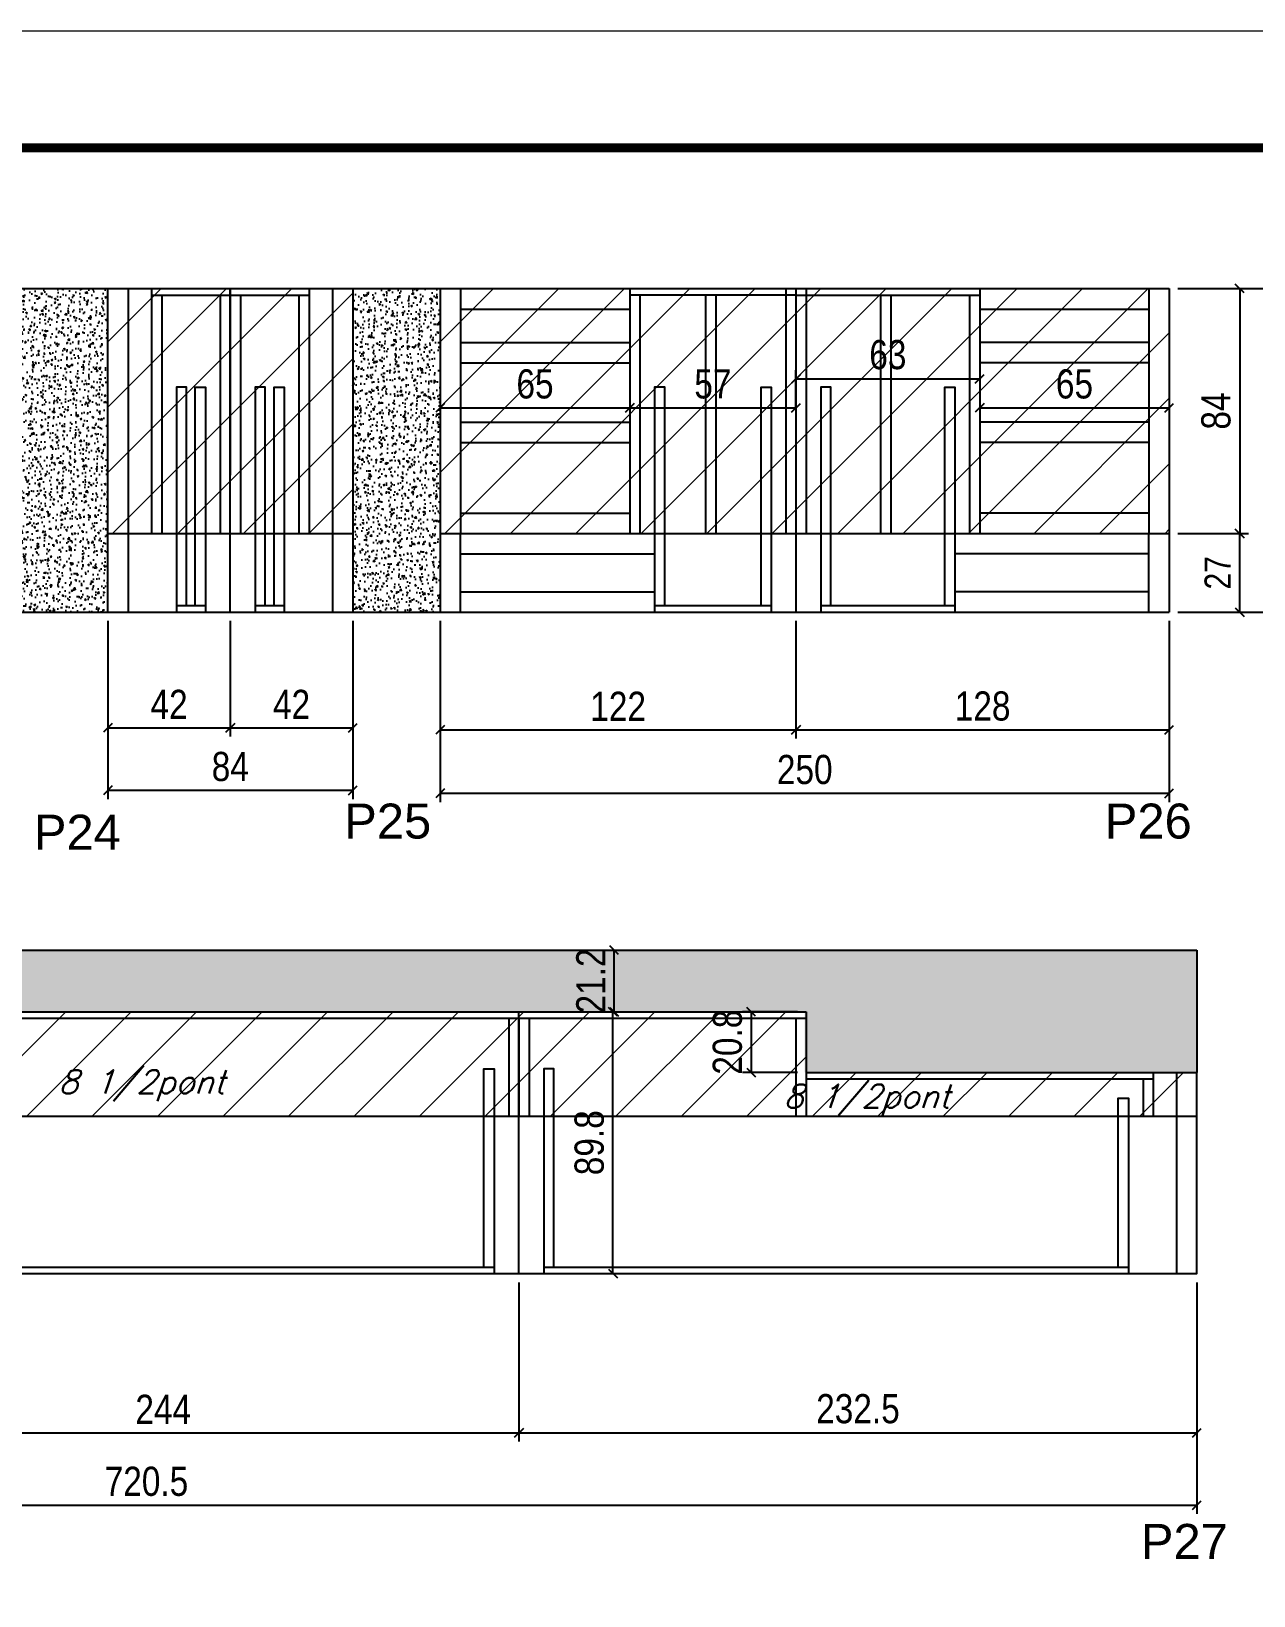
# Model space of a CAD drawing. Extents: x -20960 to -5926, y -2106 to 21915.
# Drawn here: x -8455 to -8035, y 17933 to 18470 of the extents above; entities that cross this region are included whole.
import ezdxf

# ---------------------------------------------------------------- set-up
doc = ezdxf.new("R2010")
doc.units = 0
doc.linetypes.add('DASHED', pattern=[0.75, 0.5, -0.25])
for name, color, linetype in [('5', 5, 'Continuous'), ('COTA', 241, 'Continuous'), ('Painéis', 200, 'Continuous'), ('SARR_2.2x7', 40, 'Continuous'), ('SARR_3.5x7', 81, 'Continuous'), ('texto', 7, 'Continuous')]:
    doc.layers.add(name, color=color, linetype=linetype)
for name, color, linetype, lineweight in [('Folhas', 255, 'Continuous', 9), ('Hachura', 251, 'Continuous', 9), ('SARRAFO DE PRESSAO', 251, 'DASHED', 9)]:
    doc.layers.add(name, color=color, linetype=linetype, lineweight=lineweight)
doc.styles.add('COTA TECNICA', font='techl___.ttf', dxfattribs={"height": 10})
doc.styles.add('COTA TECNICA-50', font='techl___.ttf', dxfattribs={"height": 9})
doc.styles.add('Romans', font='romans.shx')
doc.styles.get("Standard").update_dxf_attribs({"font": 'arial.ttf'})
doc.dimstyles.new('COTA PAINEL-50', dxfattribs={"dimtxt": 9, "dimasz": 3, "dimexe": 3, "dimexo": 3, "dimgap": 3, "dimtad": 1, "dimdec": 1, "dimzin": 12, "dimdsep": 46, "dimtxsty": 'COTA TECNICA-50', "dimblk1": 'OBLIQUE', "dimblk2": 'OBLIQUE', "dimsah": 1, "dimcen": 0.9, "dimclrd": 4, "dimclre": 4, "dimclrt": 240, "dimadec": 1, "dimazin": 3, "dimtfac": 1, "dimtdec": 1, "dimtmove": 0, "dimatfit": 3, "dimfxl": 1, "dimtolj": 1, "dimtzin": 12, "dimarcsym": 0})
doc.dimstyles.new('PAINEL', dxfattribs={"dimtxt": 10, "dimasz": 3, "dimexe": 3, "dimexo": 3, "dimgap": 3, "dimtad": 1, "dimdec": 1, "dimzin": 12, "dimdsep": 46, "dimtxsty": 'COTA TECNICA', "dimblk1": 'OBLIQUE', "dimblk2": 'OBLIQUE', "dimsah": 1, "dimcen": 0.9, "dimclrd": 4, "dimclre": 4, "dimclrt": 240, "dimadec": 1, "dimazin": 3, "dimtfac": 1, "dimtdec": 1, "dimtmove": 0, "dimatfit": 3, "dimfxl": 1, "dimtolj": 1, "dimtzin": 12, "dimarcsym": 0})
pattern_1 = [(50, (-149303.7897, -14835.43), (5.46554007, -0.47817257), [0.5715, -6.2865]), (355, (-149303.7897, -14835.43), (-1.05730264, 5.73170536), [0.4572, -5.02921753]), (100.4514447, (-149303.334, -14835.47), (4.40823741, 5.25353256), [0.48570026, -5.34270734]), (46.1842, (-149303.79, -14833.906), (8.13237123, -1.26126984), [0.85725, -9.42975]), (96.6355576, (-149303.112, -14834.011), (7.122124, 7.42278374), [0.7285507, -8.01406824]), (351.184151, (-149303.79, -14833.906), (7.122124, 7.42278374), [0.685799, -7.54379196]), (21, (-149303.0277, -14834.287), (4.54843174, -3.06795595), [0.5715, -6.2865]), (326, (-149303.0277, -14834.287), (1.85406085, 5.52563898), [0.4572, -5.0292]), (71.451445, (-149302.6487, -14834.5427), (6.40249258, 2.45768307), [0.48570026, -5.34269813]), (37.5, (-149303.7897, -14835.43), (0.092658098, 2.536651166), [0, -4.96824, 0, -5.1054, 0, -5.04825]), (7.5, (-149303.7897, -14835.43), (2.004589875, 3.005417245), [0, -2.91084, 0, -4.85394, 0, -1.92405]), (327.5, (-149305.489, -14835.43), (4.067717855, -0.17186232), [0, -1.905, 0, -5.9436, 0, -7.8867]), (317.5, (-149306.251, -14835.43), (4.44387544, 0.76279473), [0, -2.4765, 0, -3.94716, 0, -5.6007])]

# ---------------------------------------------------------------- blocks, each defined once
blk = doc.blocks.new('9999999999')
at = {"layer": 'Folhas'}
blk.add_lwpolyline([(98138.98, 34190.21), (99623.98, 34190.21), (99623.98, 35240.21), (98138.98, 35240.21)], close=True, dxfattribs=at)
at = {"layer": 'Folhas', "color": 30, "const_width": 3}
blk.add_lwpolyline([(98213.98, 34230.21), (99583.98, 34230.21), (99583.98, 35200.21), (98213.98, 35200.21)], close=True, dxfattribs=at)
blk = doc.blocks.new('_Oblique')
at = {"color": 0, "linetype": 'ByBlock', "lineweight": -2}
blk.add_line((-0.5, -0.5), (0.5, 0.5), dxfattribs=at)
blk = doc.blocks.new('*D227')
at = {"layer": 'COTA', "color": 4, "linetype": 'ByBlock', "lineweight": -2, "transparency": 16777216}
for p, q in [((-8428.27, 18267.38), (-8428.27, 18227.66)), ((-8386.27, 18267.38), (-8386.27, 18227.66)), ((-8428.27, 18230.66), (-8386.27, 18230.66))]:
    blk.add_line(p, q, dxfattribs=at)
at = {"layer": 'Defpoints', "color": 0, "linetype": 'ByBlock', "transparency": 16777216}
for p in [(-8428.27, 18270.38), (-8386.27, 18270.38), (-8386.27, 18230.66)]:
    blk.add_point(p, dxfattribs=at)
at = {"layer": 'COTA', "color": 4, "linetype": 'ByBlock', "lineweight": -2, "transparency": 16777216, "xscale": 3, "yscale": 3, "zscale": 3, "rotation": 180}
blk.add_blockref('_Oblique', (-8428.27, 18230.66), dxfattribs=at)
at = {"layer": 'COTA', "color": 4, "linetype": 'ByBlock', "lineweight": -2, "transparency": 16777216, "xscale": 3, "yscale": 3, "zscale": 3}
blk.add_blockref('_Oblique', (-8386.27, 18230.66), dxfattribs=at)
at = {"layer": 'COTA', "color": 240, "linetype": 'ByBlock', "transparency": 16777216, "insert": (-8407.27, 18238.73), "char_height": 10, "attachment_point": 5, "style": 'COTA TECNICA'}
blk.add_mtext('\\A1;42', dxfattribs=at)
blk = doc.blocks.new('*D228')
at = {"layer": 'COTA', "color": 4, "linetype": 'ByBlock', "lineweight": -2, "transparency": 16777216}
for p, q in [((-8386.27, 18267.38), (-8386.27, 18227.66)), ((-8344.27, 18267.38), (-8344.27, 18227.66)), ((-8386.27, 18230.66), (-8344.27, 18230.66))]:
    blk.add_line(p, q, dxfattribs=at)
at = {"layer": 'Defpoints', "color": 0, "linetype": 'ByBlock', "transparency": 16777216}
for p in [(-8386.27, 18270.38), (-8344.27, 18270.38), (-8344.27, 18230.66)]:
    blk.add_point(p, dxfattribs=at)
at = {"layer": 'COTA', "color": 4, "linetype": 'ByBlock', "lineweight": -2, "transparency": 16777216, "xscale": 3, "yscale": 3, "zscale": 3, "rotation": 180}
blk.add_blockref('_Oblique', (-8386.27, 18230.66), dxfattribs=at)
at = {"layer": 'COTA', "color": 4, "linetype": 'ByBlock', "lineweight": -2, "transparency": 16777216, "xscale": 3, "yscale": 3, "zscale": 3}
blk.add_blockref('_Oblique', (-8344.27, 18230.66), dxfattribs=at)
at = {"layer": 'COTA', "color": 240, "linetype": 'ByBlock', "transparency": 16777216, "insert": (-8365.27, 18238.73), "char_height": 10, "attachment_point": 5, "style": 'COTA TECNICA'}
blk.add_mtext('\\A1;42', dxfattribs=at)
blk = doc.blocks.new('*D229')
at = {"layer": 'COTA', "color": 4, "linetype": 'ByBlock', "lineweight": -2, "transparency": 16777216}
for p, q in [((-8061.27, 18381.38), (-8037.12, 18381.38)), ((-8040.12, 18381.38), (-8040.12, 18297.38)), ((-8061.27, 18297.38), (-8037.12, 18297.38))]:
    blk.add_line(p, q, dxfattribs=at)
at = {"layer": 'Defpoints', "color": 0, "linetype": 'ByBlock', "transparency": 16777216}
for p in [(-8064.27, 18381.38), (-8064.27, 18297.38), (-8040.12, 18297.38)]:
    blk.add_point(p, dxfattribs=at)
at = {"layer": 'COTA', "color": 4, "linetype": 'ByBlock', "lineweight": -2, "transparency": 16777216, "xscale": 3, "yscale": 3, "zscale": 3}
for p, rotation in [((-8040.12, 18381.38), 90), ((-8040.12, 18297.38), 270)]:
    blk.add_blockref('_Oblique', p, dxfattribs=dict(at, rotation=rotation))
at = {"layer": 'COTA', "color": 240, "linetype": 'ByBlock', "transparency": 16777216, "insert": (-8048.21, 18339.38), "char_height": 10, "attachment_point": 5, "rotation": 90, "style": 'COTA TECNICA'}
blk.add_mtext('\\A1;84', dxfattribs=at)
blk = doc.blocks.new('*D230')
at = {"layer": 'COTA', "color": 4, "linetype": 'ByBlock', "lineweight": -2, "transparency": 16777216}
for p, q in [((-8314.27, 18267.38), (-8314.27, 18227.02)), ((-8192.27, 18267.38), (-8192.27, 18227.02)), ((-8314.27, 18230.02), (-8192.27, 18230.02))]:
    blk.add_line(p, q, dxfattribs=at)
at = {"layer": 'Defpoints', "color": 0, "linetype": 'ByBlock', "transparency": 16777216}
for p in [(-8314.27, 18270.38), (-8192.27, 18270.38), (-8192.27, 18230.02)]:
    blk.add_point(p, dxfattribs=at)
at = {"layer": 'COTA', "color": 4, "linetype": 'ByBlock', "lineweight": -2, "transparency": 16777216, "xscale": 3, "yscale": 3, "zscale": 3, "rotation": 180}
blk.add_blockref('_Oblique', (-8314.27, 18230.02), dxfattribs=at)
at = {"layer": 'COTA', "color": 4, "linetype": 'ByBlock', "lineweight": -2, "transparency": 16777216, "xscale": 3, "yscale": 3, "zscale": 3}
blk.add_blockref('_Oblique', (-8192.27, 18230.02), dxfattribs=at)
at = {"layer": 'COTA', "color": 240, "linetype": 'ByBlock', "transparency": 16777216, "insert": (-8253.27, 18238.08), "char_height": 10, "attachment_point": 5, "style": 'COTA TECNICA'}
blk.add_mtext('\\A1;122', dxfattribs=at)
blk = doc.blocks.new('*D231')
at = {"layer": 'COTA', "color": 4, "linetype": 'ByBlock', "lineweight": -2, "transparency": 16777216}
for p, q in [((-8192.27, 18267.38), (-8192.27, 18227.02)), ((-8064.27, 18267.38), (-8064.27, 18227.02)), ((-8192.27, 18230.02), (-8064.27, 18230.02))]:
    blk.add_line(p, q, dxfattribs=at)
at = {"layer": 'Defpoints', "color": 0, "linetype": 'ByBlock', "transparency": 16777216}
for p in [(-8192.27, 18270.38), (-8064.27, 18270.38), (-8064.27, 18230.02)]:
    blk.add_point(p, dxfattribs=at)
at = {"layer": 'COTA', "color": 4, "linetype": 'ByBlock', "lineweight": -2, "transparency": 16777216, "xscale": 3, "yscale": 3, "zscale": 3, "rotation": 180}
blk.add_blockref('_Oblique', (-8192.27, 18230.02), dxfattribs=at)
at = {"layer": 'COTA', "color": 4, "linetype": 'ByBlock', "lineweight": -2, "transparency": 16777216, "xscale": 3, "yscale": 3, "zscale": 3}
blk.add_blockref('_Oblique', (-8064.27, 18230.02), dxfattribs=at)
at = {"layer": 'COTA', "color": 240, "linetype": 'ByBlock', "transparency": 16777216, "insert": (-8128.27, 18238.11), "char_height": 10, "attachment_point": 5, "style": 'COTA TECNICA'}
blk.add_mtext('\\A1;128', dxfattribs=at)
blk = doc.blocks.new('*D233')
at = {"layer": 'COTA', "color": 4, "linetype": 'ByBlock', "lineweight": -2, "transparency": 16777216}
for p, q in [((-8428.27, 18267.38), (-8428.27, 18206.25)), ((-8344.27, 18267.38), (-8344.27, 18206.25)), ((-8428.27, 18209.25), (-8344.27, 18209.25))]:
    blk.add_line(p, q, dxfattribs=at)
at = {"layer": 'Defpoints', "color": 0, "linetype": 'ByBlock', "transparency": 16777216}
for p in [(-8428.27, 18270.38), (-8344.27, 18270.38), (-8344.27, 18209.25)]:
    blk.add_point(p, dxfattribs=at)
at = {"layer": 'COTA', "color": 4, "linetype": 'ByBlock', "lineweight": -2, "transparency": 16777216, "xscale": 3, "yscale": 3, "zscale": 3, "rotation": 180}
blk.add_blockref('_Oblique', (-8428.27, 18209.25), dxfattribs=at)
at = {"layer": 'COTA', "color": 4, "linetype": 'ByBlock', "lineweight": -2, "transparency": 16777216, "xscale": 3, "yscale": 3, "zscale": 3}
blk.add_blockref('_Oblique', (-8344.27, 18209.25), dxfattribs=at)
at = {"layer": 'COTA', "color": 240, "linetype": 'ByBlock', "transparency": 16777216, "insert": (-8386.27, 18217.35), "char_height": 10, "attachment_point": 5, "style": 'COTA TECNICA'}
blk.add_mtext('\\A1;84', dxfattribs=at)
blk = doc.blocks.new('*D234')
at = {"layer": 'COTA', "color": 4, "linetype": 'ByBlock', "lineweight": -2, "transparency": 16777216}
for p, q in [((-8314.27, 18267.38), (-8314.27, 18205.21)), ((-8064.27, 18267.38), (-8064.27, 18205.21)), ((-8314.27, 18208.21), (-8064.27, 18208.21))]:
    blk.add_line(p, q, dxfattribs=at)
at = {"layer": 'Defpoints', "color": 0, "linetype": 'ByBlock', "transparency": 16777216}
for p in [(-8314.27, 18270.38), (-8064.27, 18270.38), (-8064.27, 18208.21)]:
    blk.add_point(p, dxfattribs=at)
at = {"layer": 'COTA', "color": 4, "linetype": 'ByBlock', "lineweight": -2, "transparency": 16777216, "xscale": 3, "yscale": 3, "zscale": 3, "rotation": 180}
blk.add_blockref('_Oblique', (-8314.27, 18208.21), dxfattribs=at)
at = {"layer": 'COTA', "color": 4, "linetype": 'ByBlock', "lineweight": -2, "transparency": 16777216, "xscale": 3, "yscale": 3, "zscale": 3}
blk.add_blockref('_Oblique', (-8064.27, 18208.21), dxfattribs=at)
at = {"layer": 'COTA', "color": 240, "linetype": 'ByBlock', "transparency": 16777216, "insert": (-8189.27, 18216.32), "char_height": 10, "attachment_point": 5, "style": 'COTA TECNICA'}
blk.add_mtext('\\A1;250', dxfattribs=at)
blk = doc.blocks.new('*D261')
at = {"layer": 'COTA', "color": 4, "lineweight": -2, "ltscale": 25, "transparency": 16777216}
for p, q in [((-8314.27, 18354.42), (-8314.27, 18337.51)), ((-8249.27, 18352.88), (-8249.27, 18337.51)), ((-8314.27, 18340.51), (-8249.27, 18340.51))]:
    blk.add_line(p, q, dxfattribs=at)
at = {"layer": 'Defpoints', "color": 0, "ltscale": 25, "transparency": 16777216}
for p in [(-8314.27, 18357.42), (-8249.27, 18355.88), (-8249.27, 18340.51)]:
    blk.add_point(p, dxfattribs=at)
at = {"layer": 'COTA', "color": 4, "lineweight": -2, "ltscale": 25, "transparency": 16777216, "xscale": 3, "yscale": 3, "zscale": 3, "rotation": 180}
blk.add_blockref('_Oblique', (-8314.27, 18340.51), dxfattribs=at)
at = {"layer": 'COTA', "color": 4, "lineweight": -2, "ltscale": 25, "transparency": 16777216, "xscale": 3, "yscale": 3, "zscale": 3}
blk.add_blockref('_Oblique', (-8249.27, 18340.51), dxfattribs=at)
at = {"layer": 'COTA', "color": 240, "ltscale": 25, "transparency": 16777216, "insert": (-8281.77, 18348.62), "char_height": 10, "attachment_point": 5, "style": 'COTA TECNICA'}
blk.add_mtext('\\A1;65', dxfattribs=at)
blk = doc.blocks.new('*D262')
at = {"layer": 'COTA', "color": 4, "lineweight": -2, "ltscale": 25, "transparency": 16777216}
for p, q in [((-8249.27, 18352.88), (-8249.27, 18337.51)), ((-8192.27, 18340.38), (-8192.27, 18343.51)), ((-8249.27, 18340.51), (-8192.27, 18340.51))]:
    blk.add_line(p, q, dxfattribs=at)
at = {"layer": 'Defpoints', "color": 0, "ltscale": 25, "transparency": 16777216}
for p in [(-8249.27, 18355.88), (-8192.27, 18340.51), (-8192.27, 18337.38)]:
    blk.add_point(p, dxfattribs=at)
at = {"layer": 'COTA', "color": 4, "lineweight": -2, "ltscale": 25, "transparency": 16777216, "xscale": 3, "yscale": 3, "zscale": 3, "rotation": 180}
blk.add_blockref('_Oblique', (-8249.27, 18340.51), dxfattribs=at)
at = {"layer": 'COTA', "color": 4, "lineweight": -2, "ltscale": 25, "transparency": 16777216, "xscale": 3, "yscale": 3, "zscale": 3}
blk.add_blockref('_Oblique', (-8192.27, 18340.51), dxfattribs=at)
at = {"layer": 'COTA', "color": 240, "ltscale": 25, "transparency": 16777216, "insert": (-8220.77, 18348.62), "char_height": 10, "attachment_point": 5, "style": 'COTA TECNICA'}
blk.add_mtext('\\A1;57', dxfattribs=at)
blk = doc.blocks.new('*D263')
at = {"layer": 'COTA', "color": 4, "lineweight": -2, "ltscale": 25, "transparency": 16777216}
for p, q in [((-8192.27, 18340.38), (-8192.27, 18353.45)), ((-8129.27, 18353.45), (-8129.27, 18353.45)), ((-8192.27, 18350.45), (-8129.27, 18350.45))]:
    blk.add_line(p, q, dxfattribs=at)
at = {"layer": 'Defpoints', "color": 0, "ltscale": 25, "transparency": 16777216}
for p in [(-8129.27, 18350.45), (-8129.27, 18350.45), (-8192.27, 18337.38)]:
    blk.add_point(p, dxfattribs=at)
at = {"layer": 'COTA', "color": 4, "lineweight": -2, "ltscale": 25, "transparency": 16777216, "xscale": 3, "yscale": 3, "zscale": 3, "rotation": 180}
blk.add_blockref('_Oblique', (-8192.27, 18350.45), dxfattribs=at)
at = {"layer": 'COTA', "color": 4, "lineweight": -2, "ltscale": 25, "transparency": 16777216, "xscale": 3, "yscale": 3, "zscale": 3}
blk.add_blockref('_Oblique', (-8129.27, 18350.45), dxfattribs=at)
at = {"layer": 'COTA', "color": 240, "ltscale": 25, "transparency": 16777216, "insert": (-8160.77, 18358.67), "char_height": 10, "attachment_point": 5, "style": 'COTA TECNICA'}
blk.add_mtext('\\A1;63', dxfattribs=at)
blk = doc.blocks.new('*D264')
at = {"layer": 'COTA', "color": 4, "lineweight": -2, "ltscale": 25, "transparency": 16777216}
for p, q in [((-8129.27, 18347.45), (-8129.27, 18337.51)), ((-8129.27, 18340.51), (-8064.27, 18340.51))]:
    blk.add_line(p, q, dxfattribs=at)
at = {"layer": 'Defpoints', "color": 0, "ltscale": 25, "transparency": 16777216}
for p in [(-8129.27, 18350.45), (-8064.27, 18340.51), (-8064.27, 18340.51)]:
    blk.add_point(p, dxfattribs=at)
at = {"layer": 'COTA', "color": 4, "lineweight": -2, "ltscale": 25, "transparency": 16777216, "xscale": 3, "yscale": 3, "zscale": 3, "rotation": 180}
blk.add_blockref('_Oblique', (-8129.27, 18340.51), dxfattribs=at)
at = {"layer": 'COTA', "color": 4, "lineweight": -2, "ltscale": 25, "transparency": 16777216, "xscale": 3, "yscale": 3, "zscale": 3}
blk.add_blockref('_Oblique', (-8064.27, 18340.51), dxfattribs=at)
at = {"layer": 'COTA', "color": 240, "ltscale": 25, "transparency": 16777216, "insert": (-8096.77, 18348.62), "char_height": 10, "attachment_point": 5, "style": 'COTA TECNICA'}
blk.add_mtext('\\A1;65', dxfattribs=at)
blk = doc.blocks.new('*D236')
at = {"layer": 'COTA', "color": 4, "lineweight": -2, "ltscale": 25, "transparency": 16777216}
for p, q in [((-8287.27, 18040.43), (-8287.27, 17985.8)), ((-8531.27, 17973.13), (-8531.27, 17991.8)), ((-8531.27, 17988.8), (-8287.27, 17988.8))]:
    blk.add_line(p, q, dxfattribs=at)
at = {"layer": 'Defpoints', "color": 0, "ltscale": 25, "transparency": 16777216}
for p in [(-8287.27, 18043.43), (-8287.27, 17988.8), (-8531.27, 17970.13)]:
    blk.add_point(p, dxfattribs=at)
at = {"layer": 'COTA', "color": 4, "lineweight": -2, "ltscale": 25, "transparency": 16777216, "xscale": 3, "yscale": 3, "zscale": 3, "rotation": 180}
blk.add_blockref('_Oblique', (-8531.27, 17988.8), dxfattribs=at)
at = {"layer": 'COTA', "color": 4, "lineweight": -2, "ltscale": 25, "transparency": 16777216, "xscale": 3, "yscale": 3, "zscale": 3}
blk.add_blockref('_Oblique', (-8287.27, 17988.8), dxfattribs=at)
at = {"layer": 'COTA', "color": 240, "ltscale": 25, "transparency": 16777216, "insert": (-8409.27, 17996.87), "char_height": 10, "attachment_point": 5, "style": 'COTA TECNICA'}
blk.add_mtext('\\A1;244', dxfattribs=at)
blk = doc.blocks.new('*D237')
at = {"layer": 'COTA', "color": 4, "lineweight": -2, "ltscale": 25, "transparency": 16777216}
for p, q in [((-8287.27, 18040.43), (-8287.27, 17985.8)), ((-8054.77, 18040.43), (-8054.77, 17985.8)), ((-8287.27, 17988.8), (-8054.77, 17988.8))]:
    blk.add_line(p, q, dxfattribs=at)
at = {"layer": 'Defpoints', "color": 0, "ltscale": 25, "transparency": 16777216}
for p in [(-8287.27, 18043.43), (-8054.77, 18043.43), (-8054.77, 17988.8)]:
    blk.add_point(p, dxfattribs=at)
at = {"layer": 'COTA', "color": 4, "lineweight": -2, "ltscale": 25, "transparency": 16777216, "xscale": 3, "yscale": 3, "zscale": 3, "rotation": 180}
blk.add_blockref('_Oblique', (-8287.27, 17988.8), dxfattribs=at)
at = {"layer": 'COTA', "color": 4, "lineweight": -2, "ltscale": 25, "transparency": 16777216, "xscale": 3, "yscale": 3, "zscale": 3}
blk.add_blockref('_Oblique', (-8054.77, 17988.8), dxfattribs=at)
at = {"layer": 'COTA', "color": 240, "ltscale": 25, "transparency": 16777216, "insert": (-8171.02, 17997.02), "char_height": 10, "attachment_point": 5, "style": 'COTA TECNICA'}
blk.add_mtext('\\A1;232.5', dxfattribs=at)
blk = doc.blocks.new('*D265')
at = {"layer": 'COTA', "color": 4, "lineweight": -2, "ltscale": 25, "transparency": 16777216}
for p, q in [((-8191.77, 18133.23), (-8210.64, 18133.23)), ((-8207.64, 18133.23), (-8207.64, 18112.43)), ((-8191.77, 18112.43), (-8210.64, 18112.43))]:
    blk.add_line(p, q, dxfattribs=at)
at = {"layer": 'Defpoints', "color": 0, "ltscale": 25, "transparency": 16777216}
for p in [(-8188.77, 18133.23), (-8207.64, 18112.43), (-8188.77, 18112.43)]:
    blk.add_point(p, dxfattribs=at)
at = {"layer": 'COTA', "color": 4, "lineweight": -2, "ltscale": 25, "transparency": 16777216, "xscale": 3, "yscale": 3, "zscale": 3}
for p, rotation in [((-8207.64, 18133.23), 90), ((-8207.64, 18112.43), 270)]:
    blk.add_blockref('_Oblique', p, dxfattribs=dict(at, rotation=rotation))
at = {"layer": 'COTA', "color": 240, "ltscale": 25, "transparency": 16777216, "insert": (-8215.76, 18122.83), "char_height": 10, "attachment_point": 5, "rotation": 90, "style": 'COTA TECNICA'}
blk.add_mtext('\\A1;20.8', dxfattribs=at)
blk = doc.blocks.new('*D266')
at = {"layer": 'COTA', "color": 4, "lineweight": -2, "ltscale": 25, "transparency": 16777216}
for p, q in [((-8284.27, 18133.23), (-8252.04, 18133.23)), ((-8255.04, 18043.43), (-8255.04, 18133.23)), ((-8284.27, 18043.43), (-8252.04, 18043.43))]:
    blk.add_line(p, q, dxfattribs=at)
at = {"layer": 'Defpoints', "color": 0, "ltscale": 25, "transparency": 16777216}
for p in [(-8287.27, 18133.23), (-8255.04, 18133.23), (-8287.27, 18043.43)]:
    blk.add_point(p, dxfattribs=at)
at = {"layer": 'COTA', "color": 4, "lineweight": -2, "ltscale": 25, "transparency": 16777216, "xscale": 3, "yscale": 3, "zscale": 3}
for p, rotation in [((-8255.04, 18133.23), 90), ((-8255.04, 18043.43), 270)]:
    blk.add_blockref('_Oblique', p, dxfattribs=dict(at, rotation=rotation))
at = {"layer": 'COTA', "color": 240, "ltscale": 25, "transparency": 16777216, "insert": (-8263.14, 18088.33), "char_height": 10, "attachment_point": 5, "rotation": 90, "style": 'COTA TECNICA'}
blk.add_mtext('\\A1;89.8', dxfattribs=at)
blk = doc.blocks.new('*D267')
at = {"layer": 'COTA', "color": 4, "lineweight": -2, "ltscale": 25, "transparency": 16777216}
for p, q in [((-8254.59, 18133.23), (-8254.59, 18154.43)), ((-8251.59, 18154.43), (-8251.59, 18154.43)), ((-8284.27, 18133.23), (-8251.59, 18133.23))]:
    blk.add_line(p, q, dxfattribs=at)
at = {"layer": 'Defpoints', "color": 0, "ltscale": 25, "transparency": 16777216}
for p in [(-8254.59, 18154.43), (-8254.59, 18154.43), (-8287.27, 18133.23)]:
    blk.add_point(p, dxfattribs=at)
at = {"layer": 'COTA', "color": 4, "lineweight": -2, "ltscale": 25, "transparency": 16777216, "xscale": 3, "yscale": 3, "zscale": 3}
for p, rotation in [((-8254.59, 18154.43), 90), ((-8254.59, 18133.23), 270)]:
    blk.add_blockref('_Oblique', p, dxfattribs=dict(at, rotation=rotation))
at = {"layer": 'COTA', "color": 240, "ltscale": 25, "transparency": 16777216, "insert": (-8262.65, 18143.83), "char_height": 10, "attachment_point": 5, "rotation": 90, "style": 'COTA TECNICA'}
blk.add_mtext('\\A1;21.2', dxfattribs=at)
blk = doc.blocks.new('*D240')
at = {"layer": 'COTA', "color": 4, "lineweight": -2, "ltscale": 25, "transparency": 16777216}
for p, q in [((-8775.27, 18040.43), (-8775.27, 17960.99)), ((-8054.77, 18040.43), (-8054.77, 17960.99)), ((-8775.27, 17963.99), (-8054.77, 17963.99))]:
    blk.add_line(p, q, dxfattribs=at)
at = {"layer": 'Defpoints', "color": 0, "ltscale": 25, "transparency": 16777216}
for p in [(-8775.27, 18043.43), (-8054.77, 18043.43), (-8054.77, 17963.99)]:
    blk.add_point(p, dxfattribs=at)
at = {"layer": 'COTA', "color": 4, "lineweight": -2, "ltscale": 25, "transparency": 16777216, "xscale": 3, "yscale": 3, "zscale": 3, "rotation": 180}
blk.add_blockref('_Oblique', (-8775.27, 17963.99), dxfattribs=at)
at = {"layer": 'COTA', "color": 4, "lineweight": -2, "ltscale": 25, "transparency": 16777216, "xscale": 3, "yscale": 3, "zscale": 3}
blk.add_blockref('_Oblique', (-8054.77, 17963.99), dxfattribs=at)
at = {"layer": 'COTA', "color": 240, "ltscale": 25, "transparency": 16777216, "insert": (-8415.02, 17972.1), "char_height": 10, "attachment_point": 5, "style": 'COTA TECNICA'}
blk.add_mtext('\\A1;720.5', dxfattribs=at)
blk = doc.blocks.new('*D272')
at = {"layer": 'COTA', "color": 4, "lineweight": -2, "transparency": 16777216}
for p, q in [((-8061.27, 18297.38), (-8037.12, 18297.38)), ((-8040.12, 18270.38), (-8040.12, 18297.38)), ((-8061.27, 18270.38), (-8037.12, 18270.38))]:
    blk.add_line(p, q, dxfattribs=at)
at = {"layer": 'Defpoints', "color": 0, "transparency": 16777216}
for p in [(-8064.27, 18297.38), (-8040.12, 18297.38), (-8064.27, 18270.38)]:
    blk.add_point(p, dxfattribs=at)
at = {"layer": 'COTA', "color": 4, "lineweight": -2, "transparency": 16777216, "xscale": 3, "yscale": 3, "zscale": 3}
for p, rotation in [((-8040.12, 18297.38), 90), ((-8040.12, 18270.38), 270)]:
    blk.add_blockref('_Oblique', p, dxfattribs=dict(at, rotation=rotation))
at = {"layer": 'COTA', "color": 240, "transparency": 16777216, "insert": (-8047.68, 18283.88), "char_height": 9, "attachment_point": 5, "rotation": 90, "style": 'COTA TECNICA-50'}
blk.add_mtext('\\A1;27', dxfattribs=at)
blk = doc.blocks.new('*D273')
at = {"layer": 'COTA', "color": 4, "lineweight": -2, "transparency": 16777216}
for p, q in [((-8061.27, 18381.38), (-8012.52, 18381.38)), ((-8015.52, 18270.38), (-8015.52, 18381.38)), ((-8061.27, 18270.38), (-8012.52, 18270.38))]:
    blk.add_line(p, q, dxfattribs=at)
at = {"layer": 'Defpoints', "color": 0, "transparency": 16777216}
for p in [(-8064.27, 18381.38), (-8015.52, 18381.38), (-8064.27, 18270.38)]:
    blk.add_point(p, dxfattribs=at)
at = {"layer": 'COTA', "color": 4, "lineweight": -2, "transparency": 16777216, "xscale": 3, "yscale": 3, "zscale": 3}
for p, rotation in [((-8015.52, 18381.38), 90), ((-8015.52, 18270.38), 270)]:
    blk.add_blockref('_Oblique', p, dxfattribs=dict(at, rotation=rotation))
at = {"layer": 'COTA', "color": 240, "transparency": 16777216, "insert": (-8023.07, 18325.88), "char_height": 9, "attachment_point": 5, "rotation": 90, "style": 'COTA TECNICA-50'}
blk.add_mtext('\\A1;111', dxfattribs=at)

msp = doc.modelspace()

# ---------------------------------------------------------------- hatches: boundary and pattern name
at = {"layer": 'COTA', "linetype": 'ByBlock'}
h = msp.add_hatch(dxfattribs=at)
h.set_pattern_fill('AR-CONC', color=256, scale=0.03)
h.set_pattern_definition(pattern_1)
h.paths.add_polyline_path([(-8458.27, 18270.38), (-8428.27, 18270.38), (-8428.27, 18381.38), (-8458.27, 18381.38)])
h = msp.add_hatch(dxfattribs=at)
h.set_pattern_fill('AR-CONC', color=256, scale=0.03)
h.set_pattern_definition(pattern_1)
h.paths.add_polyline_path([(-8314.27, 18381.38), (-8344.27, 18381.38), (-8344.27, 18270.38), (-8314.27, 18270.38)])
h = msp.add_hatch(dxfattribs=at)
h.set_pattern_fill('AR-CONC', color=256, scale=0.03)
h.set_pattern_definition([(50, (-149207.134, -5884.921), (5.46554007, -0.47817257), [0.5715, -6.2865]), (355, (-149207.134, -5884.921), (-1.05730264, 5.73170536), [0.4572, -5.02921753]), (100.4514447, (-149206.6783, -5884.961), (4.40823741, 5.25353256), [0.48570026, -5.34270734]), (46.1842, (-149207.134, -5883.397), (8.13237123, -1.26126984), [0.85725, -9.42975]), (96.6355576, (-149206.456, -5883.502), (7.122124, 7.42278374), [0.7285507, -8.01406824]), (351.184151, (-149207.134, -5883.397), (7.122124, 7.42278374), [0.685799, -7.54379196]), (21, (-149206.372, -5883.778), (4.54843174, -3.06795595), [0.5715, -6.2865]), (326, (-149206.372, -5883.778), (1.85406085, 5.52563898), [0.4572, -5.0292]), (71.451445, (-149205.993, -5884.0336), (6.40249258, 2.45768307), [0.48570026, -5.34269813]), (37.5, (-149207.1338, -5884.921), (0.092658098, 2.536651166), [0, -4.96824, 0, -5.1054, 0, -5.04825]), (7.5, (-149207.1338, -5884.921), (2.004589875, 3.005417245), [0, -2.91084, 0, -4.85394, 0, -1.92405]), (327.5, (-149208.833, -5884.921), (4.067717855, -0.17186232), [0, -1.905, 0, -5.9436, 0, -7.8867]), (317.5, (-149209.595, -5884.921), (4.44387544, 0.76279473), [0, -2.4765, 0, -3.94716, 0, -5.6007])])
h.paths.add_polyline_path([(-8054.77, 18154.43), (-8775.27, 18154.43), (-8775.27, 18133.23), (-8189.27, 18133.23), (-8189.27, 18112.43), (-8054.77, 18112.43), (-8054.77, 18112.43), (-8054.77, 18112.43)])
at = {"layer": 'Hachura', "ltscale": 25}
h = msp.add_hatch(dxfattribs=at)
h.set_pattern_fill('ANSI31', color=256, scale=5)
h.set_pattern_definition([(45, (-149200.79, -14848.359), (-11.2253202, 11.2253202), [])])
h.paths.add_polyline_path([(-8428.27, 18381.38), (-8428.27, 18297.38), (-8344.27, 18297.38), (-8344.27, 18381.38)])
h = msp.add_hatch(dxfattribs=at)
h.set_pattern_fill('ANSI31', color=256, scale=5)
h.set_pattern_definition([(45, (-149086.79, -14848.359), (-11.2253202, 11.2253202), [])])
h.paths.add_polyline_path([(-8314.27, 18381.38), (-8314.27, 18297.38), (-8064.27, 18297.38), (-8064.27, 18381.38)])
h = msp.add_hatch(dxfattribs=at)
h.set_pattern_fill('ANSI31', color=256, scale=5)
h.set_pattern_definition([(45, (-149547.79, -15096.511), (-11.2253202, 11.2253202), [])])
h.paths.add_polyline_path([(-8054.77, 18112.43), (-8188.77, 18112.43), (-8188.77, 18133.23), (-8775.27, 18133.23), (-8775.27, 18097.43), (-8054.77, 18097.43)])

# ---------------------------------------------------------------- linework, layer by layer
at = {"layer": 'COTA', "linetype": 'ByBlock'}
for p, q in [((-8458.27, 18381.38), (-8428.27, 18381.38)), ((-8344.27, 18381.38), (-8314.27, 18381.38)), ((-8458.27, 18270.38), (-8428.27, 18270.38)), ((-8344.27, 18270.38), (-8314.27, 18270.38)), ((-8775.27, 18154.43), (-8188.77, 18154.43)), ((-8775.27, 18154.43), (-8054.77, 18154.43)), ((-8188.77, 18154.43), (-8054.77, 18154.43)), ((-8054.77, 18154.43), (-8054.77, 18112.44))]:
    msp.add_line(p, q, dxfattribs=at)
at = {"layer": 'Painéis', "linetype": 'ByBlock'}
for p, q in [((-8428.27, 18381.38), (-8386.27, 18381.38)), ((-8428.27, 18270.38), (-8428.27, 18381.38)), ((-8386.27, 18381.38), (-8386.27, 18317.38)), ((-8386.27, 18381.38), (-8344.27, 18381.38)), ((-8386.27, 18270.38), (-8386.27, 18381.38)), ((-8344.27, 18381.38), (-8344.27, 18270.38)), ((-8428.27, 18297.38), (-8344.27, 18297.38)), ((-8428.27, 18270.38), (-8344.27, 18270.38))]:
    msp.add_line(p, q, dxfattribs=at)
at = {"layer": 'Painéis'}
for p, q in [((-8314.27, 18381.38), (-8192.27, 18381.38)), ((-8314.27, 18381.38), (-8314.27, 18270.38)), ((-8192.27, 18381.38), (-8064.27, 18381.38)), ((-8192.27, 18381.38), (-8192.27, 18337.38)), ((-8192.27, 18381.38), (-8192.27, 18270.38)), ((-8064.27, 18381.38), (-8064.27, 18270.38)), ((-8314.27, 18297.38), (-8064.27, 18297.38)), ((-8314.27, 18270.38), (-8064.27, 18270.38)), ((-8775.27, 18133.23), (-8188.77, 18133.23)), ((-8188.77, 18112.43), (-8054.77, 18112.43)), ((-8775.27, 18097.43), (-8188.77, 18097.43)), ((-8188.77, 18097.43), (-8054.77, 18097.43))]:
    msp.add_line(p, q, dxfattribs=at)
at = {"layer": 'Painéis', "ltscale": 25}
for p, q in [((-8064.27, 18337.38), (-8064.27, 18317.38)), ((-8287.27, 18043.43), (-8287.27, 18133.23)), ((-8188.77, 18133.23), (-8188.77, 18112.43))]:
    msp.add_line(p, q, dxfattribs=at)
msp.add_lwpolyline([(-8775.27, 18043.43), (-8054.77, 18043.43), (-8054.77, 18112.43)], dxfattribs=at)
at = {"layer": 'SARR_2.2x7', "linetype": 'Continuous', "ltscale": 50}
for p, q in [((-8421.27, 18381.38), (-8421.27, 18297.38)), ((-8413.27, 18379.18), (-8386.27, 18379.18)), ((-8386.27, 18379.18), (-8359.27, 18379.18)), ((-8351.27, 18381.38), (-8351.27, 18297.38)), ((-8307.27, 18381.38), (-8307.27, 18297.38)), ((-8192.27, 18379.18), (-8249.27, 18379.18)), ((-8192.27, 18379.18), (-8129.27, 18379.18)), ((-8071.27, 18381.38), (-8071.27, 18297.38)), ((-8307.27, 18374.38), (-8249.27, 18374.38)), ((-8129.27, 18374.38), (-8071.27, 18374.38)), ((-8307.27, 18362.88), (-8249.27, 18362.88)), ((-8071.27, 18362.88), (-8129.27, 18362.88)), ((-8307.27, 18355.88), (-8249.27, 18355.88)), ((-8071.27, 18355.88), (-8129.27, 18355.88)), ((-8307.27, 18335.53), (-8249.27, 18335.53)), ((-8071.27, 18335.53), (-8129.27, 18335.53)), ((-8307.27, 18328.53), (-8249.27, 18328.53)), ((-8071.27, 18328.53), (-8129.27, 18328.53)), ((-8307.27, 18304.38), (-8249.27, 18304.38)), ((-8071.27, 18304.38), (-8129.27, 18304.38)), ((-8421.27, 18297.38), (-8421.27, 18270.38)), ((-8351.27, 18297.38), (-8351.27, 18270.38)), ((-8307.27, 18270.38), (-8307.27, 18297.38)), ((-8071.27, 18270.38), (-8071.27, 18297.38)), ((-8307.27, 18290.38), (-8240.77, 18290.38)), ((-8071.27, 18290.38), (-8137.77, 18290.38)), ((-8307.27, 18277.38), (-8240.77, 18277.38)), ((-8071.27, 18277.38), (-8137.77, 18277.38)), ((-8394.77, 18272.58), (-8404.77, 18272.58)), ((-8367.77, 18272.58), (-8377.77, 18272.58)), ((-8200.77, 18272.58), (-8240.77, 18272.58)), ((-8137.77, 18272.58), (-8183.77, 18272.58)), ((-8522.77, 18045.66), (-8295.77, 18045.66)), ((-8278.77, 18045.66), (-8078.27, 18045.66))]:
    msp.add_line(p, q, dxfattribs=at)
at = {"layer": 'SARR_2.2x7', "linetype": 'Continuous'}
for p, q in [((-8531.27, 18131.03), (-8287.27, 18131.03)), ((-8287.27, 18131.03), (-8188.77, 18131.03)), ((-8188.77, 18110.23), (-8069.77, 18110.23)), ((-8061.77, 18112.43), (-8061.77, 18097.43)), ((-8061.77, 18097.43), (-8061.77, 18043.43))]:
    msp.add_line(p, q, dxfattribs=at)
at = {"layer": 'SARR_3.5x7'}
for p, q in [((-8413.27, 18381.38), (-8413.27, 18297.38)), ((-8409.77, 18379.18), (-8409.77, 18297.38)), ((-8389.77, 18379.18), (-8389.77, 18297.38)), ((-8382.77, 18379.18), (-8382.77, 18297.38)), ((-8362.77, 18379.18), (-8362.77, 18297.38)), ((-8359.27, 18381.38), (-8359.27, 18297.38)), ((-8249.27, 18381.38), (-8249.27, 18297.38)), ((-8245.77, 18379.18), (-8245.77, 18297.38)), ((-8223.27, 18379.18), (-8223.27, 18297.38)), ((-8219.77, 18379.18), (-8219.77, 18297.38)), ((-8195.77, 18381.38), (-8195.77, 18297.38)), ((-8188.77, 18381.38), (-8188.77, 18297.38)), ((-8163.27, 18379.18), (-8163.27, 18297.38)), ((-8159.77, 18379.18), (-8159.77, 18297.38)), ((-8132.77, 18379.18), (-8132.77, 18297.38)), ((-8129.27, 18381.38), (-8129.27, 18297.38)), ((-8290.77, 18131.03), (-8290.77, 18097.43)), ((-8287.27, 18131.03), (-8287.27, 18097.43)), ((-8283.77, 18131.03), (-8283.77, 18097.43)), ((-8188.77, 18131.04), (-8188.77, 18097.43)), ((-8073.27, 18110.23), (-8073.27, 18097.43)), ((-8069.77, 18112.43), (-8069.77, 18097.43))]:
    msp.add_line(p, q, dxfattribs=at)
for points in [[(-8401.27, 18272.58), (-8401.27, 18347.58), (-8404.77, 18347.58), (-8404.77, 18270.38)], [(-8398.27, 18272.58), (-8398.27, 18347.58), (-8394.77, 18347.58), (-8394.77, 18270.38)], [(-8374.27, 18272.58), (-8374.27, 18347.58), (-8377.77, 18347.58), (-8377.77, 18270.38)], [(-8371.27, 18272.58), (-8371.27, 18347.58), (-8367.77, 18347.58), (-8367.77, 18270.38)], [(-8237.27, 18272.58), (-8237.27, 18347.58), (-8240.77, 18347.58), (-8240.77, 18270.38)], [(-8204.27, 18272.58), (-8204.27, 18347.58), (-8200.77, 18347.58), (-8200.77, 18270.38)], [(-8180.27, 18272.58), (-8180.27, 18347.58), (-8183.77, 18347.58), (-8183.77, 18270.38)], [(-8141.27, 18272.58), (-8141.27, 18347.58), (-8137.77, 18347.58), (-8137.77, 18270.38)], [(-8192.27, 18131.04), (-8192.27, 18097.43)], [(-8299.27, 18045.66), (-8299.27, 18113.66), (-8295.77, 18113.66), (-8295.77, 18043.46)], [(-8275.27, 18045.66), (-8275.27, 18113.66), (-8278.77, 18113.66), (-8278.77, 18043.46)], [(-8081.77, 18045.66), (-8081.77, 18103.66), (-8078.27, 18103.66), (-8078.27, 18043.46)]]:
    msp.add_lwpolyline(points, dxfattribs=at)

# ---------------------------------------------------------------- block references
at = {"layer": 'SARRAFO DE PRESSAO', "color": 6, "linetype": 'ByBlock'}
msp.add_blockref('9999999999', (-107162.48, -16770.54), dxfattribs=at)

# ---------------------------------------------------------------- texts
at = {"layer": '5', "linetype": 'Continuous'}
for s, p in [('P25', (-8347.2, 18192.69)), ('P26', (-8086.37, 18192.69)), ('P24', (-8453.63, 18188.88)), ('P27', (-8074, 17945.54))]:
    msp.add_text(s, height=12, rotation=0, dxfattribs=at).set_placement(p)
at = {"layer": 'texto', "color": 2, "char_height": 8, "attachment_point": 5, "style": 'Romans'}
for insert in [(-8416.65, 18107.94), (-8168, 18102.99)]:
    msp.add_mtext('{\\Q19;\\C256;8 1/2pont}', dxfattribs=dict(at, insert=insert))

# ---------------------------------------------------------------- dimensions: what is measured, and where the dimension line sits
at = {"layer": 'COTA', "linetype": 'ByBlock'}
dim = msp.add_linear_dim(base=(-8040.12, 18297.38), p1=(-8064.27, 18381.38), p2=(-8064.27, 18297.38), angle=90, dimstyle='PAINEL', dxfattribs=at)
dim.commit()
dim.dimension.update_dxf_attribs({"geometry": '*D229', "text_midpoint": (-8048.21, 18339.38)})
at = {"layer": 'COTA'}
for base, p2, picture, middle in [((-8015.52, 18381.38), (-8064.27, 18381.38), '*D273', (-8023.07, 18325.88)), ((-8040.12, 18297.38), (-8064.27, 18297.38), '*D272', (-8047.68, 18283.88))]:
    dim = msp.add_linear_dim(base=base, p1=(-8064.27, 18270.38), p2=p2, angle=90, dimstyle='COTA PAINEL-50', dxfattribs=at)
    dim.commit()
    dim.dimension.update_dxf_attribs({"geometry": picture, "text_midpoint": middle})
at = {"layer": 'COTA', "ltscale": 25}
for base, p1, p2, picture, middle in [((-8129.27, 18350.45), (-8192.27, 18337.38), (-8129.27, 18350.45), '*D263', (-8160.77, 18358.67)), ((-8192.27, 18340.51), (-8249.27, 18355.88), (-8192.27, 18337.38), '*D262', (-8220.77, 18348.62)), ((-8064.27, 18340.51), (-8129.27, 18350.45), (-8064.27, 18340.51), '*D264', (-8096.77, 18348.62)), ((-8287.27, 17988.8), (-8531.27, 17970.13), (-8287.27, 18043.43), '*D236', (-8409.27, 17996.87)), ((-8054.77, 17988.8), (-8287.27, 18043.43), (-8054.77, 18043.43), '*D237', (-8171.02, 17997.02))]:
    dim = msp.add_linear_dim(base=base, p1=p1, p2=p2, dimstyle='PAINEL', override={"dimtmove": 1}, dxfattribs=at)
    dim.commit()
    dim.dimension.update_dxf_attribs({"geometry": picture, "text_midpoint": middle})
for base, p1, p2, picture, middle in [((-8249.27, 18340.51), (-8314.27, 18357.42), (-8249.27, 18355.88), '*D261', (-8281.77, 18348.62)), ((-8054.77, 17963.99), (-8775.27, 18043.43), (-8054.77, 18043.43), '*D240', (-8415.02, 17972.1))]:
    dim = msp.add_linear_dim(base=base, p1=p1, p2=p2, dimstyle='PAINEL', dxfattribs=at)
    dim.commit()
    dim.dimension.update_dxf_attribs({"geometry": picture, "text_midpoint": middle})
at = {"layer": 'COTA', "linetype": 'ByBlock'}
for base, p1, p2, picture, middle in [((-8386.27, 18230.66), (-8428.27, 18270.38), (-8386.27, 18270.38), '*D227', (-8407.27, 18238.73)), ((-8344.27, 18230.66), (-8386.27, 18270.38), (-8344.27, 18270.38), '*D228', (-8365.27, 18238.73)), ((-8192.27, 18230.02), (-8314.27, 18270.38), (-8192.27, 18270.38), '*D230', (-8253.27, 18238.08)), ((-8064.27, 18208.21), (-8314.27, 18270.38), (-8064.27, 18270.38), '*D234', (-8189.27, 18216.32)), ((-8064.27, 18230.02), (-8192.27, 18270.38), (-8064.27, 18270.38), '*D231', (-8128.27, 18238.11))]:
    dim = msp.add_linear_dim(base=base, p1=p1, p2=p2, dimstyle='PAINEL', dxfattribs=at)
    dim.commit()
    dim.dimension.update_dxf_attribs({"geometry": picture, "text_midpoint": middle})
dim = msp.add_linear_dim(base=(-8344.27, 18209.25), p1=(-8428.27, 18270.38), p2=(-8344.27, 18270.38), dimstyle='PAINEL', dxfattribs=at)
dim.commit()
dim.dimension.update_dxf_attribs({"geometry": '*D233', "text_midpoint": (-8386.27, 18209.25), "dimtype": 160})
at = {"layer": 'COTA', "ltscale": 25}
dim = msp.add_linear_dim(base=(-8254.59, 18154.43), p1=(-8287.27, 18133.23), p2=(-8254.59, 18154.43), angle=90, dimstyle='PAINEL', override={"dimtmove": 1}, dxfattribs=at)
dim.commit()
dim.dimension.update_dxf_attribs({"geometry": '*D267', "text_midpoint": (-8254.59, 18143.83), "dimtype": 160})
dim = msp.add_linear_dim(base=(-8255.04, 18133.23), p1=(-8287.27, 18043.43), p2=(-8287.27, 18133.23), angle=90, dimstyle='PAINEL', dxfattribs=at)
dim.commit()
dim.dimension.update_dxf_attribs({"geometry": '*D266', "text_midpoint": (-8263.14, 18088.33)})
dim = msp.add_linear_dim(base=(-8207.64, 18112.43), p1=(-8188.77, 18133.23), p2=(-8188.77, 18112.43), angle=90, dimstyle='PAINEL', dxfattribs=at)
dim.commit()
dim.dimension.update_dxf_attribs({"geometry": '*D265', "text_midpoint": (-8207.64, 18122.83), "dimtype": 160})

doc.saveas('drawing.dxf')
